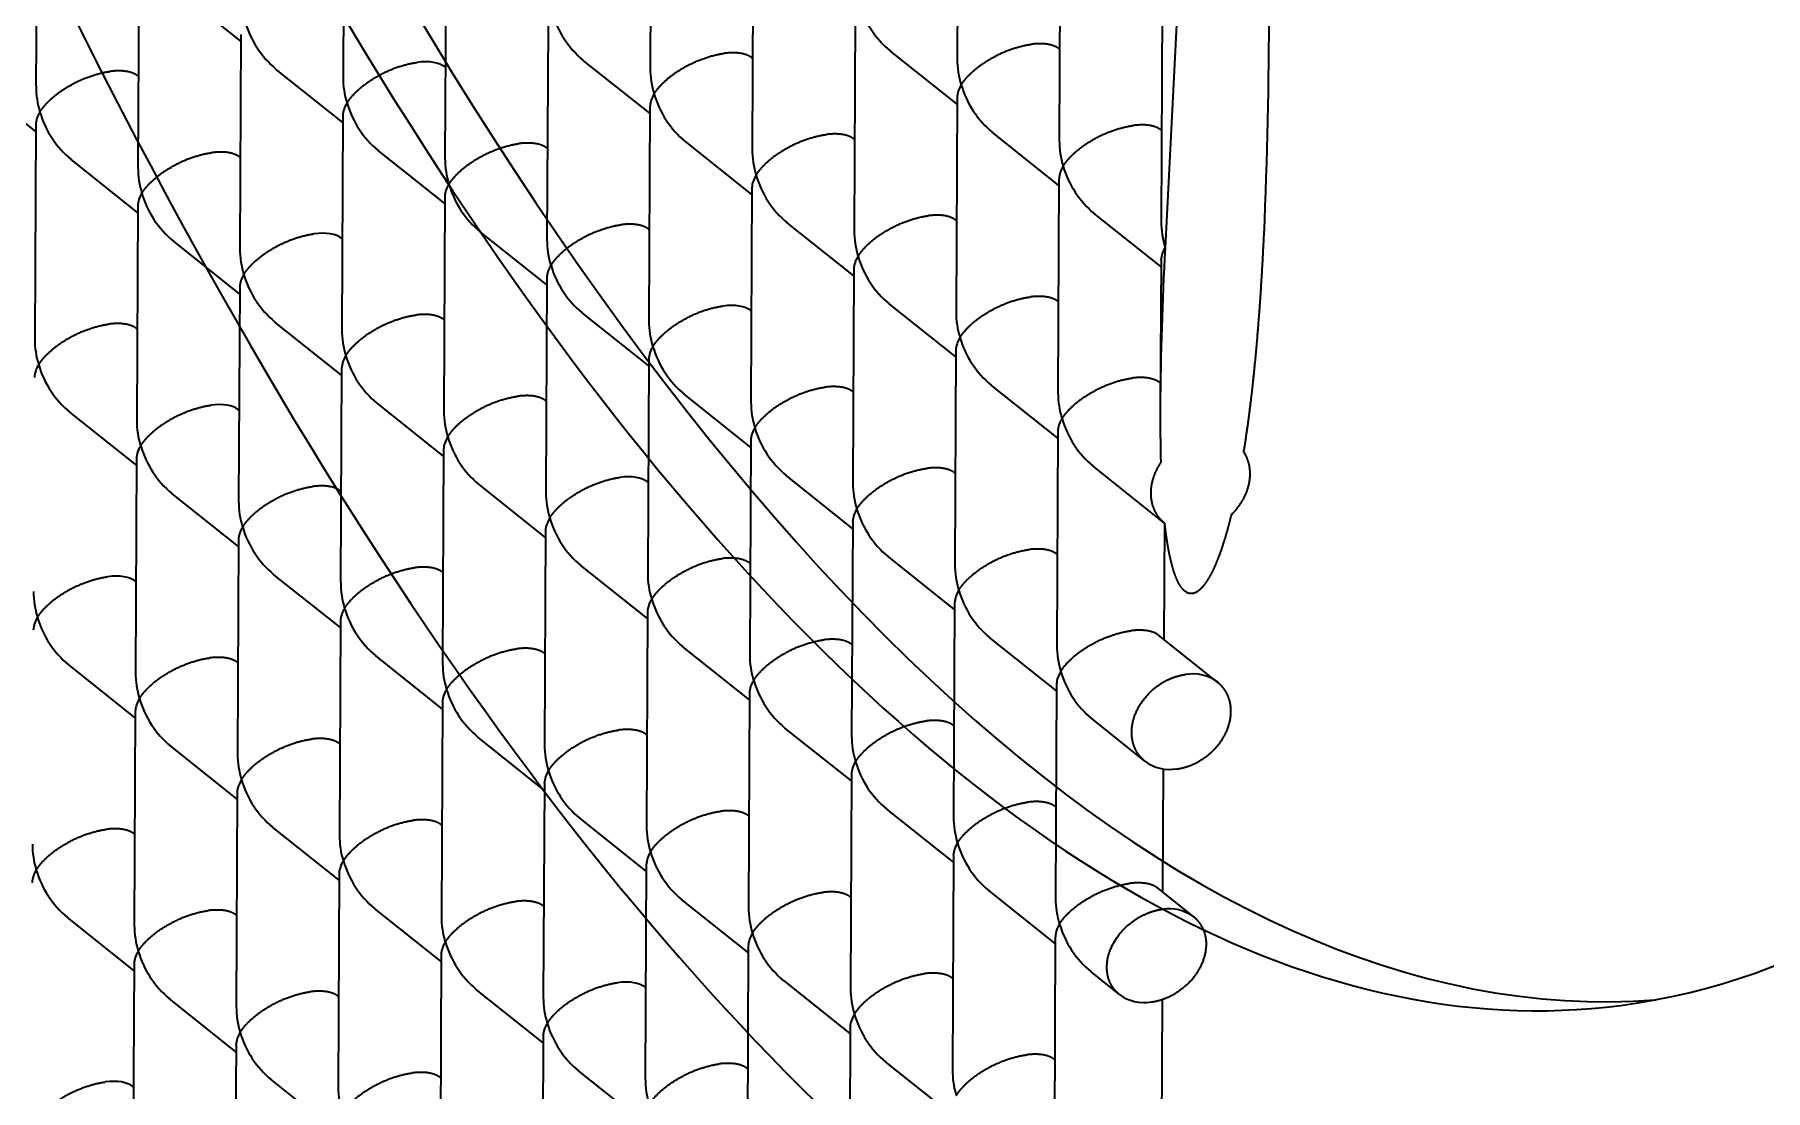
# Model space of a CAD drawing. Extents: x 23 to 587, y 4 to 413.
# Drawn here: x 426.75 to 434.84, y 128.66 to 133.6 of the extents above; entities that cross this region are included whole.
import ezdxf

# ---------------------------------------------------------------- set-up
doc = ezdxf.new("R2010")
doc.units = 0
doc.layers.get('0').update_dxf_attribs({"lineweight": 13})

# ---------------------------------------------------------------- blocks, each defined once
blk = doc.blocks.new('BLOCK6941')
at = {"color": 7, "lineweight": 35, "ltscale": 0.050027}
for p, q in [((9.71, -17.114), (9.7, -19.115)), ((3.969, -17.284), (3.959, -19.285)), ((6.839, -17.199), (6.83, -19.2)), ((1.098, -17.368), (1.088, -19.369)), ((10.663, -17.874), (10.653, -19.875)), ((4.922, -18.043), (4.912, -20.044)), ((7.792, -17.958), (7.783, -19.959)), ((2.051, -18.128), (2.041, -20.129)), ((8.745, -18.718), (8.736, -20.719)), ((11.616, -18.633), (11.606, -20.634)), ((3.004, -18.887), (2.995, -20.888)), ((5.875, -18.802), (5.865, -20.803)), ((6.828, -19.562), (6.818, -21.563)), ((9.698, -19.477), (9.689, -21.478)), ((1.087, -19.731), (1.077, -21.732)), ((3.957, -19.646), (3.948, -21.647)), ((7.781, -20.321), (7.771, -22.322)), ((10.651, -20.236), (10.642, -22.237)), ((2.04, -20.49), (2.03, -22.491)), ((4.91, -20.406), (4.901, -22.407)), ((5.863, -21.165), (5.854, -23.166)), ((8.734, -21.08), (8.724, -23.081)), ((2.993, -21.25), (2.983, -23.251)), ((9.687, -21.84), (9.677, -23.841)), ((6.816, -21.924), (6.807, -23.925)), ((3.946, -22.009), (3.936, -24.01)), ((10.64, -22.599), (10.631, -24.6)), ((4.899, -22.768), (4.889, -24.769)), ((7.77, -22.684), (7.76, -24.685)), ((2.028, -22.853), (2.019, -24.854)), ((8.723, -23.443), (8.713, -25.444)), ((2.981, -23.612), (2.972, -25.613)), ((5.852, -23.528), (5.842, -25.529)), ((9.676, -24.202), (9.666, -26.203)), ((3.935, -24.372), (3.925, -26.373)), ((6.805, -24.287), (6.795, -26.288)), ((7.758, -25.046), (7.749, -27.047)), ((10.629, -24.962), (10.619, -26.963)), ((2.017, -25.216), (2.007, -27.217)), ((4.888, -25.131), (4.878, -27.132)), ((8.711, -25.806), (8.702, -27.807)), ((2.97, -25.975), (2.96, -27.976)), ((5.841, -25.89), (5.831, -27.891)), ((6.794, -26.65), (6.784, -28.651)), ((9.664, -26.565), (9.655, -28.566)), ((3.923, -26.734), (3.914, -28.735)), ((10.617, -27.324), (10.608, -29.326)), ((4.876, -27.494), (4.867, -29.495)), ((7.747, -27.409), (7.737, -29.41)), ((2.006, -27.578), (1.996, -29.579)), ((5.829, -28.253), (5.82, -30.254)), ((8.7, -28.168), (8.69, -30.17)), ((2.959, -28.338), (2.949, -30.339))]:
    blk.add_line(p, q, dxfattribs=at)
at = {"color": 7, "lineweight": 35, "ltscale": 0.019884}
for p, q in [((3.004, -18.948), (2.382, -18.453)), ((9.698, -19.539), (9.076, -19.043)), ((3.957, -19.708), (3.335, -19.212)), ((6.828, -19.623), (6.205, -19.128)), ((1.086, -19.792), (0.464, -19.297)), ((7.781, -20.383), (7.159, -19.887)), ((10.651, -20.298), (10.029, -19.802)), ((2.039, -20.552), (1.417, -20.056)), ((4.91, -20.467), (4.288, -19.972)), ((8.734, -21.142), (8.112, -20.646)), ((11.604, -21.057), (10.982, -20.562)), ((2.992, -21.311), (2.37, -20.816)), ((5.863, -21.227), (5.241, -20.731)), ((6.816, -21.986), (6.194, -21.49)), ((9.687, -21.901), (9.065, -21.406)), ((3.946, -22.071), (3.323, -21.575)), ((7.769, -22.745), (7.147, -22.25)), ((10.64, -22.661), (10.018, -22.165)), ((2.028, -22.915), (1.406, -22.419)), ((4.899, -22.83), (4.277, -22.334)), ((5.852, -23.589), (5.23, -23.094)), ((8.722, -23.505), (8.1, -23.009)), ((2.981, -23.674), (2.359, -23.178)), ((9.675, -24.264), (9.053, -23.768)), ((3.934, -24.433), (3.312, -23.938)), ((6.805, -24.349), (6.183, -23.853)), ((10.628, -25.023), (10.006, -24.528)), ((4.887, -25.193), (4.265, -24.697)), ((7.758, -25.108), (7.136, -24.612)), ((2.017, -25.277), (1.395, -24.782)), ((8.711, -25.867), (8.089, -25.372)), ((2.97, -26.037), (2.348, -25.541)), ((5.84, -25.952), (5.218, -25.456)), ((9.664, -26.627), (9.042, -26.131)), ((3.923, -26.796), (3.301, -26.3)), ((6.793, -26.711), (6.171, -26.216)), ((7.747, -27.471), (7.124, -26.975)), ((10.617, -27.386), (9.995, -26.89)), ((2.005, -27.64), (1.383, -27.144)), ((4.876, -27.555), (4.254, -27.06)), ((5.829, -28.315), (5.207, -27.819)), ((8.7, -28.23), (8.078, -27.734)), ((2.958, -28.399), (2.336, -27.904)), ((6.782, -29.074), (6.16, -28.578)), ((9.653, -28.989), (9.031, -28.494)), ((3.912, -29.159), (3.289, -28.663))]:
    blk.add_line(p, q, dxfattribs=at)
at = {"color": 7, "lineweight": 35, "ltscale": 0.053666}
blk.add_line((11.752, -18.734), (11.643, -20.878), dxfattribs=at)
at = {"color": 7, "lineweight": 35, "ltscale": 0.00016101}
for p, q in [((10.657, -19.024), (10.652, -19.02)), ((4.916, -19.193), (4.911, -19.189)), ((7.787, -19.109), (7.782, -19.105)), ((2.046, -19.278), (2.04, -19.274)), ((8.74, -19.868), (8.735, -19.864)), ((11.61, -19.784), (11.605, -19.78)), ((2.999, -20.037), (2.994, -20.033)), ((5.869, -19.953), (5.864, -19.949)), ((9.693, -20.628), (9.688, -20.624)), ((3.952, -20.797), (3.947, -20.793)), ((6.822, -20.712), (6.817, -20.708)), ((1.081, -20.881), (1.076, -20.877)), ((7.775, -21.472), (7.77, -21.468)), ((10.646, -21.387), (10.641, -21.383)), ((2.034, -21.641), (2.029, -21.637)), ((4.905, -21.556), (4.9, -21.552)), ((11.599, -22.146), (11.594, -22.142)), ((5.858, -22.316), (5.853, -22.312)), ((8.728, -22.231), (8.723, -22.227)), ((2.987, -22.4), (2.982, -22.396)), ((6.811, -23.075), (6.806, -23.071)), ((9.682, -22.99), (9.676, -22.986)), ((3.94, -23.16), (3.935, -23.156)), ((10.635, -23.75), (10.63, -23.746)), ((4.893, -23.919), (4.888, -23.915)), ((7.764, -23.834), (7.759, -23.83)), ((2.023, -24.004), (2.018, -24)), ((8.717, -24.594), (8.712, -24.59)), ((5.846, -24.678), (5.841, -24.674)), ((2.976, -24.763), (2.971, -24.759)), ((9.67, -25.353), (9.665, -25.349)), ((3.929, -25.522), (3.924, -25.518)), ((6.8, -25.438), (6.795, -25.434)), ((7.753, -26.197), (7.748, -26.193)), ((10.623, -26.112), (10.618, -26.108)), ((2.011, -26.366), (2.006, -26.362)), ((4.882, -26.282), (4.877, -26.278)), ((8.706, -26.956), (8.701, -26.952)), ((2.965, -27.126), (2.96, -27.122)), ((5.835, -27.041), (5.83, -27.037)), ((6.788, -27.8), (6.783, -27.796)), ((9.659, -27.716), (9.654, -27.712)), ((3.918, -27.885), (3.913, -27.881)), ((10.612, -28.475), (10.607, -28.471)), ((7.741, -28.56), (7.736, -28.556)), ((2, -28.729), (1.995, -28.725)), ((4.871, -28.644), (4.866, -28.64))]:
    blk.add_line(p, q, dxfattribs=at)
at = {"color": 7, "lineweight": 35, "ltscale": 0.000146847}
for p, q in [((12.568, -20.763), (12.568, -20.757)), ((11.643, -20.883), (11.643, -20.878))]:
    blk.add_line(p, q, dxfattribs=at)
at = {"color": 7, "lineweight": 35, "ltscale": 0.034352}
blk.add_line((11.605, -20.996), (11.598, -22.37), dxfattribs=at)
at = {"color": 7, "lineweight": 35, "ltscale": 0.021422}
blk.add_line((11.641, -23.458), (10.971, -22.924), dxfattribs=at)
at = {"color": 7, "lineweight": 35, "ltscale": 0.027225}
blk.add_line((11.636, -23.454), (11.631, -24.543), dxfattribs=at)
at = {"color": 7, "lineweight": 35, "ltscale": 0.017644}
blk.add_line((12.135, -24.945), (11.583, -24.505), dxfattribs=at)
at = {"color": 7, "lineweight": 35, "ltscale": 0.015806}
blk.add_line((11.454, -25.681), (10.96, -25.287), dxfattribs=at)
at = {"color": 7, "lineweight": 35, "ltscale": 0.028814}
blk.add_line((11.625, -25.753), (11.619, -26.906), dxfattribs=at)
at = {"color": 7, "lineweight": 35, "ltscale": 0.010886}
blk.add_line((11.912, -27.139), (11.571, -26.868), dxfattribs=at)
at = {"color": 7, "lineweight": 35, "ltscale": 0.008561}
blk.add_line((11.216, -27.863), (10.948, -27.65), dxfattribs=at)
at = {"color": 7, "lineweight": 35, "ltscale": 0.033954}
blk.add_line((11.615, -27.911), (11.608, -29.269), dxfattribs=at)
at = {"color": 7, "lineweight": 35}
for centre, radius, start, end in [((9.661, -18.342), 0.913, 196.3619, 230.1623), ((6.79, -18.427), 0.913, 196.3619, 230.1623), ((-40.893, -18.514), 53.509, 357.5973, 359.8851), ((3.92, -18.511), 0.913, 196.3619, 230.1623), ((7.667, -19.197), 0.837, 180.2046, 197.1191), ((10.537, -19.112), 0.837, 180.2046, 197.1191), ((1.926, -19.366), 0.837, 180.2046, 197.1191), ((4.796, -19.282), 0.837, 180.2046, 197.1191), ((9.937, -19.491), 0.239, 146.5034, 176.6622), ((10.614, -19.101), 0.913, 196.3619, 230.1623), ((4.195, -19.66), 0.239, 146.5034, 176.6622), ((4.873, -19.271), 0.913, 196.3619, 230.1623), ((7.066, -19.575), 0.239, 146.5296, 176.692), ((7.743, -19.186), 0.913, 196.3619, 230.1623), ((1.325, -19.745), 0.239, 146.5034, 176.6622), ((2.002, -19.355), 0.913, 196.3619, 230.1623), ((11.491, -19.872), 0.837, 180.2046, 197.1191), ((5.749, -20.041), 0.837, 180.1991, 197.116), ((8.62, -19.956), 0.837, 180.2046, 197.1191), ((2.879, -20.126), 0.837, 180.2046, 197.1191), ((8.019, -20.335), 0.239, 146.5034, 176.6622), ((8.696, -19.946), 0.913, 196.3594, 230.1725), ((10.89, -20.25), 0.239, 146.5034, 176.6622), ((11.567, -19.861), 0.913, 196.3594, 230.1725), ((2.278, -20.504), 0.239, 146.5034, 176.6622), ((2.955, -20.115), 0.913, 196.3619, 230.1623), ((5.148, -20.419), 0.239, 146.5034, 176.6622), ((5.825, -20.03), 0.913, 196.3594, 230.1725), ((12.444, -20.631), 0.837, 180.2046, 197.1191), ((6.702, -20.8), 0.837, 180.2046, 197.1191), ((9.573, -20.716), 0.837, 180.2046, 197.1191), ((3.832, -20.885), 0.837, 180.2046, 197.1191), ((8.972, -21.094), 0.239, 146.5034, 176.6622), ((9.649, -20.705), 0.913, 196.3619, 230.1623), ((47.748, -22.744), 36.153, 177.0504, 179.4072), ((11.843, -21.009), 0.239, 146.5296, 176.692), ((3.231, -21.263), 0.239, 146.5034, 176.6622), ((3.908, -20.874), 0.913, 196.3619, 230.1623), ((6.101, -21.179), 0.239, 146.5034, 176.6622), ((6.779, -20.789), 0.913, 196.3619, 230.1623), ((10.526, -21.475), 0.837, 180.1991, 197.116), ((4.785, -21.644), 0.837, 180.2046, 197.1191), ((7.655, -21.56), 0.837, 180.2046, 197.1191), ((1.914, -21.729), 0.837, 180.1991, 197.116), ((7.055, -21.938), 0.239, 146.5034, 176.6622), ((7.732, -21.549), 0.913, 196.3619, 230.1623), ((9.925, -21.854), 0.239, 146.5034, 176.6622), ((10.602, -21.464), 0.913, 196.3619, 230.1623), ((1.313, -22.107), 0.239, 146.5296, 176.692), ((1.99, -21.718), 0.913, 196.3594, 230.1725), ((4.184, -22.023), 0.239, 146.5034, 176.6622), ((4.861, -21.633), 0.913, 196.3619, 230.1623), ((8.609, -22.319), 0.837, 180.2046, 197.1191), ((11.479, -22.234), 0.837, 180.1991, 197.116), ((5.738, -22.404), 0.837, 180.2046, 197.1191), ((10.878, -22.613), 0.239, 146.5296, 176.692), ((11.556, -22.223), 0.913, 196.3619, 230.1623), ((26.317, -22.466), 14.72, 179.6269, 181.6531), ((2.867, -22.488), 0.837, 180.1991, 197.116), ((8.008, -22.698), 0.239, 146.5034, 176.6622), ((8.685, -22.308), 0.913, 196.3594, 230.1725), ((2.266, -22.867), 0.239, 146.5034, 176.6622), ((2.944, -22.477), 0.913, 196.3619, 230.1623), ((5.137, -22.782), 0.239, 146.5034, 176.6622), ((5.814, -22.393), 0.913, 196.3619, 230.1623), ((9.562, -23.078), 0.837, 180.1991, 197.116), ((3.82, -23.248), 0.837, 180.2046, 197.1191), ((6.691, -23.163), 0.837, 180.2046, 197.1191), ((6.09, -23.542), 0.239, 146.5034, 176.6622), ((6.767, -23.152), 0.913, 196.3619, 230.1623), ((8.961, -23.457), 0.239, 146.5034, 176.6622), ((9.638, -23.067), 0.913, 196.3619, 230.1623), ((3.22, -23.626), 0.239, 146.5296, 176.692), ((3.897, -23.237), 0.913, 196.3619, 230.1623), ((7.644, -23.922), 0.837, 180.2046, 197.1191), ((10.515, -23.838), 0.837, 180.2046, 197.1191), ((1.903, -24.092), 0.837, 180.1991, 197.116), ((4.774, -24.007), 0.837, 180.2046, 197.1191), ((9.914, -24.216), 0.239, 146.5034, 176.6622), ((10.591, -23.827), 0.913, 196.3594, 230.1725), ((4.173, -24.386), 0.239, 146.5034, 176.6622), ((4.85, -23.996), 0.913, 196.3619, 230.1623), ((7.043, -24.301), 0.239, 146.5034, 176.6622), ((7.721, -23.911), 0.913, 196.3619, 230.1623), ((1.302, -24.47), 0.239, 146.5034, 176.6622), ((1.979, -24.081), 0.913, 196.3594, 230.1725), ((8.597, -24.682), 0.837, 180.2046, 197.1191), ((11.468, -24.597), 0.837, 180.2046, 197.1191), ((2.856, -24.851), 0.837, 180.2046, 197.1191), ((5.727, -24.766), 0.837, 180.2046, 197.1191), ((10.867, -24.976), 0.239, 146.5034, 176.6622), ((11.544, -24.586), 0.913, 196.3594, 230.1725), ((11.9, -25.261), 0.395, 53.3788, 99.4497), ((5.126, -25.145), 0.239, 146.5034, 176.6622), ((5.803, -24.755), 0.913, 196.3619, 230.1623), ((7.996, -25.06), 0.239, 146.5034, 176.6622), ((8.674, -24.671), 0.913, 196.3619, 230.1623), ((2.255, -25.23), 0.239, 146.5034, 176.6622), ((2.932, -24.84), 0.913, 196.3619, 230.1623), ((6.68, -25.526), 0.837, 180.1991, 197.116), ((9.55, -25.441), 0.837, 180.2046, 197.1191), ((3.809, -25.61), 0.837, 180.1991, 197.116), ((8.949, -25.82), 0.239, 146.5296, 176.692), ((9.626, -25.43), 0.913, 196.3594, 230.1725), ((11.687, -25.366), 0.393, 233.4853, 279.5517), ((3.208, -25.989), 0.239, 146.5296, 176.692), ((3.886, -25.599), 0.913, 196.3619, 230.1623), ((6.079, -25.904), 0.239, 146.5296, 176.692), ((6.756, -25.515), 0.913, 196.3619, 230.1623), ((10.503, -26.2), 0.837, 180.2046, 197.1191), ((7.633, -26.285), 0.837, 180.2046, 197.1191), ((1.892, -26.454), 0.837, 180.2046, 197.1191), ((4.762, -26.37), 0.837, 180.2046, 197.1191), ((7.032, -26.664), 0.239, 146.5034, 176.6622), ((7.709, -26.274), 0.913, 196.3619, 230.1623), ((9.902, -26.579), 0.239, 146.5034, 176.6622), ((10.579, -26.19), 0.913, 196.3594, 230.1725), ((4.161, -26.748), 0.239, 146.5034, 176.6622), ((4.839, -26.359), 0.913, 196.3619, 230.1623), ((1.291, -26.833), 0.239, 146.5296, 176.692), ((1.968, -26.443), 0.913, 196.3619, 230.1623), ((11.456, -26.96), 0.837, 180.2046, 197.1191), ((5.715, -27.129), 0.837, 180.2046, 197.1191), ((8.586, -27.045), 0.837, 180.1991, 197.116), ((11.681, -27.454), 0.391, 53.7013, 99.692), ((2.845, -27.214), 0.837, 180.1991, 197.116), ((7.985, -27.423), 0.239, 146.5034, 176.6622), ((8.662, -27.034), 0.913, 196.3594, 230.1725), ((10.856, -27.338), 0.239, 146.5034, 176.6622), ((11.533, -26.949), 0.913, 196.3619, 230.1623), ((2.244, -27.592), 0.239, 146.5296, 176.692), ((2.921, -27.203), 0.913, 196.3619, 230.1623), ((5.114, -27.508), 0.239, 146.5034, 176.6622), ((5.792, -27.118), 0.913, 196.3619, 230.1623), ((9.539, -27.804), 0.837, 180.2046, 197.1191), ((3.798, -27.973), 0.837, 180.1991, 197.116), ((6.668, -27.888), 0.837, 180.2046, 197.1191), ((11.446, -27.549), 0.39, 233.8217, 279.8058), ((6.067, -28.267), 0.239, 146.5296, 176.692), ((6.745, -27.878), 0.913, 196.3619, 230.1623), ((8.938, -28.182), 0.239, 146.5034, 176.6622), ((9.615, -27.793), 0.913, 196.3594, 230.1725), ((3.197, -28.352), 0.239, 146.5034, 176.6622), ((3.874, -27.962), 0.913, 196.3594, 230.1725), ((10.492, -28.563), 0.837, 180.1991, 197.116), ((4.751, -28.732), 0.837, 180.2046, 197.1191), ((7.621, -28.648), 0.837, 180.1991, 197.116)]:
    blk.add_arc(centre, radius, start, end, dxfattribs=at)
for centre in [(4.458, -19.468), (3.494, -21.071), (7.317, -21.746), (2.529, -22.674), (6.353, -23.349), (1.565, -24.278), (6.33, -28.075), (1.542, -29.003)]:
    blk.add_ellipse(centre, major_axis=(0.489, 0.234), ratio=0.464922, start_param=0.221717, end_param=0.956598, dxfattribs=at)
for points, knots in [([(6.866, -19.443), (6.882, -19.417), (6.902, -19.39), (6.925, -19.364), (7.008, -19.28), (7.122, -19.201), (7.216, -19.15), (7.339, -19.1), (7.464, -19.072), (7.483, -19.068), (7.503, -19.065), (7.522, -19.062)], [0, 0, 0, 0, 0, 0, 0.437223, 0.437223, 0.437223, 1.382095, 1.382095, 1.382095, 1.555484, 1.555484, 1.555484, 1.555484, 1.555484, 1.555484]), ([(7.782, -19.105), (7.758, -19.086), (7.727, -19.071), (7.689, -19.061), (7.63, -19.055), (7.565, -19.058), (7.551, -19.059), (7.536, -19.061), (7.522, -19.062)], [0, 0, 0, 0, 0, 0, 0.4890695, 0.4890695, 0.4890695, 0.6239272, 0.6239272, 0.6239272, 0.6239272, 0.6239272, 0.6239272]), ([(9.737, -19.359), (9.753, -19.333), (9.772, -19.306), (9.796, -19.279), (9.879, -19.196), (9.993, -19.116), (10.086, -19.065), (10.21, -19.015), (10.335, -18.987), (10.354, -18.983), (10.373, -18.98), (10.392, -18.978)], [0, 0, 0, 0, 0, 0, 0.437223, 0.437223, 0.437223, 1.382095, 1.382095, 1.382095, 1.555484, 1.555484, 1.555484, 1.555484, 1.555484, 1.555484]), ([(10.652, -19.02), (10.629, -19.002), (10.598, -18.986), (10.559, -18.976), (10.501, -18.97), (10.436, -18.973), (10.421, -18.974), (10.407, -18.976), (10.392, -18.978)], [0, 0, 0, 0, 0, 0, 0.4890695, 0.4890695, 0.4890695, 0.6239272, 0.6239272, 0.6239272, 0.6239272, 0.6239272, 0.6239272]), ([(1.125, -19.613), (1.141, -19.586), (1.16, -19.56), (1.184, -19.533), (1.267, -19.45), (1.381, -19.37), (1.474, -19.319), (1.598, -19.269), (1.723, -19.241), (1.742, -19.237), (1.761, -19.234), (1.78, -19.232)], [0, 0, 0, 0, 0, 0, 0.437223, 0.437223, 0.437223, 1.382095, 1.382095, 1.382095, 1.555484, 1.555484, 1.555484, 1.555484, 1.555484, 1.555484]), ([(2.04, -19.274), (2.017, -19.255), (1.986, -19.24), (1.948, -19.23), (1.889, -19.224), (1.824, -19.227), (1.81, -19.228), (1.795, -19.23), (1.78, -19.232)], [0, 0, 0, 0, 0, 0, 0.4890695, 0.4890695, 0.4890695, 0.6239272, 0.6239272, 0.6239272, 0.6239272, 0.6239272, 0.6239272]), ([(3.996, -19.528), (4.012, -19.502), (4.031, -19.475), (4.055, -19.448), (4.138, -19.365), (4.252, -19.286), (4.345, -19.234), (4.469, -19.184), (4.594, -19.156), (4.613, -19.153), (4.632, -19.15), (4.651, -19.147)], [0, 0, 0, 0, 0, 0, 0.437223, 0.437223, 0.437223, 1.382095, 1.382095, 1.382095, 1.555484, 1.555484, 1.555484, 1.555484, 1.555484, 1.555484]), ([(10.69, -20.118), (10.706, -20.092), (10.725, -20.065), (10.749, -20.038), (10.832, -19.955), (10.946, -19.876), (11.039, -19.824), (11.163, -19.774), (11.288, -19.747), (11.307, -19.743), (11.326, -19.74), (11.345, -19.737)], [0, 0, 0, 0, 0, 0, 0.437223, 0.437223, 0.437223, 1.382095, 1.382095, 1.382095, 1.555484, 1.555484, 1.555484, 1.555484, 1.555484, 1.555484]), ([(11.605, -19.78), (11.582, -19.761), (11.551, -19.746), (11.513, -19.735), (11.454, -19.729), (11.389, -19.733), (11.375, -19.734), (11.36, -19.735), (11.345, -19.737)], [0, 0, 0, 0, 0, 0, 0.4890695, 0.4890695, 0.4890695, 0.6239272, 0.6239272, 0.6239272, 0.6239272, 0.6239272, 0.6239272]), ([(7.82, -20.203), (7.835, -20.177), (7.855, -20.15), (7.878, -20.123), (7.961, -20.04), (8.075, -19.96), (8.169, -19.909), (8.292, -19.859), (8.417, -19.831), (8.437, -19.827), (8.456, -19.824), (8.475, -19.822)], [0, 0, 0, 0, 0, 0, 0.437223, 0.437223, 0.437223, 1.382095, 1.382095, 1.382095, 1.555484, 1.555484, 1.555484, 1.555484, 1.555484, 1.555484]), ([(8.735, -19.864), (8.711, -19.846), (8.68, -19.83), (8.642, -19.82), (8.583, -19.814), (8.518, -19.817), (8.504, -19.818), (8.489, -19.82), (8.475, -19.822)], [0, 0, 0, 0, 0, 0, 0.4890695, 0.4890695, 0.4890695, 0.6239272, 0.6239272, 0.6239272, 0.6239272, 0.6239272, 0.6239272]), ([(2.078, -20.372), (2.094, -20.346), (2.113, -20.319), (2.137, -20.292), (2.22, -20.209), (2.334, -20.13), (2.427, -20.078), (2.551, -20.028), (2.676, -20), (2.695, -19.997), (2.715, -19.994), (2.733, -19.991)], [0, 0, 0, 0, 0, 0, 0.437223, 0.437223, 0.437223, 1.382095, 1.382095, 1.382095, 1.555484, 1.555484, 1.555484, 1.555484, 1.555484, 1.555484]), ([(2.994, -20.033), (2.97, -20.015), (2.939, -20), (2.901, -19.989), (2.842, -19.983), (2.777, -19.987), (2.763, -19.988), (2.748, -19.989), (2.733, -19.991)], [0, 0, 0, 0, 0, 0, 0.4890695, 0.4890695, 0.4890695, 0.6239272, 0.6239272, 0.6239272, 0.6239272, 0.6239272, 0.6239272]), ([(4.949, -20.287), (4.965, -20.261), (4.984, -20.234), (5.008, -20.208), (5.091, -20.124), (5.205, -20.045), (5.298, -19.994), (5.422, -19.944), (5.547, -19.916), (5.566, -19.912), (5.585, -19.909), (5.604, -19.906)], [0, 0, 0, 0, 0, 0, 0.437223, 0.437223, 0.437223, 1.382095, 1.382095, 1.382095, 1.555484, 1.555484, 1.555484, 1.555484, 1.555484, 1.555484]), ([(5.864, -19.949), (5.841, -19.93), (5.81, -19.915), (5.771, -19.905), (5.713, -19.899), (5.648, -19.902), (5.633, -19.903), (5.619, -19.905), (5.604, -19.906)], [0, 0, 0, 0, 0, 0, 0.4890695, 0.4890695, 0.4890695, 0.6239272, 0.6239272, 0.6239272, 0.6239272, 0.6239272, 0.6239272]), ([(5.902, -21.047), (5.918, -21.021), (5.937, -20.994), (5.961, -20.967), (6.044, -20.884), (6.158, -20.804), (6.251, -20.753), (6.375, -20.703), (6.5, -20.675), (6.519, -20.671), (6.538, -20.668), (6.557, -20.666)], [0, 0, 0, 0, 0, 0, 0.437223, 0.437223, 0.437223, 1.382095, 1.382095, 1.382095, 1.555484, 1.555484, 1.555484, 1.555484, 1.555484, 1.555484]), ([(6.817, -20.708), (6.794, -20.69), (6.763, -20.674), (6.724, -20.664), (6.666, -20.658), (6.601, -20.661), (6.586, -20.662), (6.572, -20.664), (6.557, -20.666)], [0, 0, 0, 0, 0, 0, 0.4890695, 0.4890695, 0.4890695, 0.6239272, 0.6239272, 0.6239272, 0.6239272, 0.6239272, 0.6239272]), ([(8.773, -20.962), (8.788, -20.936), (8.808, -20.909), (8.831, -20.882), (8.914, -20.799), (9.028, -20.72), (9.122, -20.668), (9.245, -20.618), (9.37, -20.591), (9.39, -20.587), (9.409, -20.584), (9.428, -20.581)], [0, 0, 0, 0, 0, 0, 0.437223, 0.437223, 0.437223, 1.382095, 1.382095, 1.382095, 1.555484, 1.555484, 1.555484, 1.555484, 1.555484, 1.555484]), ([(9.688, -20.624), (9.664, -20.605), (9.634, -20.59), (9.595, -20.579), (9.537, -20.573), (9.471, -20.577), (9.457, -20.578), (9.442, -20.579), (9.428, -20.581)], [0, 0, 0, 0, 0, 0, 0.4890695, 0.4890695, 0.4890695, 0.6239272, 0.6239272, 0.6239272, 0.6239272, 0.6239272, 0.6239272]), ([(3.031, -21.131), (3.047, -21.105), (3.067, -21.078), (3.09, -21.052), (3.173, -20.968), (3.287, -20.889), (3.38, -20.838), (3.504, -20.788), (3.629, -20.76), (3.648, -20.756), (3.668, -20.753), (3.687, -20.75)], [0, 0, 0, 0, 0, 0, 0.437223, 0.437223, 0.437223, 1.382095, 1.382095, 1.382095, 1.555484, 1.555484, 1.555484, 1.555484, 1.555484, 1.555484]), ([(12.379, -22.789), (12.405, -22.628), (12.428, -22.468), (12.448, -22.307), (12.488, -21.943), (12.519, -21.577), (12.534, -21.374), (12.549, -21.13), (12.562, -20.885), (12.564, -20.844), (12.566, -20.804), (12.568, -20.763)], [0, 0, 0, 0, 0, 0, 1.507062, 1.507062, 1.507062, 3.392761, 3.392761, 3.392761, 3.770153, 3.770153, 3.770153, 3.770153, 3.770153, 3.770153]), ([(9.726, -21.722), (9.741, -21.695), (9.761, -21.668), (9.784, -21.642), (9.867, -21.558), (9.982, -21.479), (10.075, -21.428), (10.198, -21.378), (10.323, -21.35), (10.343, -21.346), (10.362, -21.343), (10.381, -21.341)], [0, 0, 0, 0, 0, 0, 0.437223, 0.437223, 0.437223, 1.382095, 1.382095, 1.382095, 1.555484, 1.555484, 1.555484, 1.555484, 1.555484, 1.555484]), ([(10.641, -21.383), (10.618, -21.364), (10.587, -21.349), (10.548, -21.339), (10.49, -21.333), (10.424, -21.336), (10.41, -21.337), (10.396, -21.339), (10.381, -21.341)], [0, 0, 0, 0, 0, 0, 0.4890695, 0.4890695, 0.4890695, 0.6239272, 0.6239272, 0.6239272, 0.6239272, 0.6239272, 0.6239272]), ([(3.984, -21.891), (4, -21.865), (4.02, -21.838), (4.043, -21.811), (4.126, -21.728), (4.24, -21.648), (4.334, -21.597), (4.457, -21.547), (4.582, -21.519), (4.601, -21.515), (4.621, -21.512), (4.64, -21.51)], [0, 0, 0, 0, 0, 0, 0.437223, 0.437223, 0.437223, 1.382095, 1.382095, 1.382095, 1.555484, 1.555484, 1.555484, 1.555484, 1.555484, 1.555484]), ([(4.9, -21.552), (4.876, -21.534), (4.845, -21.518), (4.807, -21.508), (4.748, -21.502), (4.683, -21.505), (4.669, -21.506), (4.654, -21.508), (4.64, -21.51)], [0, 0, 0, 0, 0, 0, 0.4890695, 0.4890695, 0.4890695, 0.6239272, 0.6239272, 0.6239272, 0.6239272, 0.6239272, 0.6239272]), ([(6.855, -21.806), (6.871, -21.78), (6.89, -21.753), (6.914, -21.726), (6.997, -21.643), (7.111, -21.564), (7.204, -21.512), (7.328, -21.462), (7.453, -21.435), (7.472, -21.431), (7.491, -21.428), (7.51, -21.425)], [0, 0, 0, 0, 0, 0, 0.437223, 0.437223, 0.437223, 1.382095, 1.382095, 1.382095, 1.555484, 1.555484, 1.555484, 1.555484, 1.555484, 1.555484]), ([(1.114, -21.975), (1.13, -21.949), (1.149, -21.922), (1.173, -21.896), (1.256, -21.812), (1.37, -21.733), (1.463, -21.682), (1.587, -21.632), (1.712, -21.604), (1.731, -21.6), (1.75, -21.597), (1.769, -21.595)], [0, 0, 0, 0, 0, 0, 0.437223, 0.437223, 0.437223, 1.382095, 1.382095, 1.382095, 1.555484, 1.555484, 1.555484, 1.555484, 1.555484, 1.555484]), ([(2.029, -21.637), (2.006, -21.618), (1.975, -21.603), (1.936, -21.593), (1.878, -21.587), (1.813, -21.59), (1.798, -21.591), (1.784, -21.593), (1.769, -21.595)], [0, 0, 0, 0, 0, 0, 0.4890695, 0.4890695, 0.4890695, 0.6239272, 0.6239272, 0.6239272, 0.6239272, 0.6239272, 0.6239272]), ([(10.679, -22.481), (10.695, -22.455), (10.714, -22.428), (10.738, -22.401), (10.821, -22.318), (10.935, -22.239), (11.028, -22.187), (11.151, -22.137), (11.276, -22.109), (11.296, -22.106), (11.315, -22.102), (11.334, -22.1)], [0, 0, 0, 0, 0, 0, 0.437223, 0.437223, 0.437223, 1.382095, 1.382095, 1.382095, 1.555484, 1.555484, 1.555484, 1.555484, 1.555484, 1.555484]), ([(11.594, -22.142), (11.571, -22.124), (11.54, -22.109), (11.501, -22.098), (11.443, -22.092), (11.378, -22.095), (11.363, -22.096), (11.349, -22.098), (11.334, -22.1)], [0, 0, 0, 0, 0, 0, 0.4890695, 0.4890695, 0.4890695, 0.6239272, 0.6239272, 0.6239272, 0.6239272, 0.6239272, 0.6239272]), ([(4.938, -22.65), (4.953, -22.624), (4.973, -22.597), (4.996, -22.57), (5.079, -22.487), (5.193, -22.408), (5.287, -22.356), (5.41, -22.306), (5.535, -22.279), (5.555, -22.275), (5.574, -22.272), (5.593, -22.269)], [0, 0, 0, 0, 0, 0, 0.437223, 0.437223, 0.437223, 1.382095, 1.382095, 1.382095, 1.555484, 1.555484, 1.555484, 1.555484, 1.555484, 1.555484]), ([(5.853, -22.312), (5.829, -22.293), (5.798, -22.278), (5.76, -22.267), (5.702, -22.261), (5.636, -22.265), (5.622, -22.266), (5.607, -22.267), (5.593, -22.269)], [0, 0, 0, 0, 0, 0, 0.4890695, 0.4890695, 0.4890695, 0.6239272, 0.6239272, 0.6239272, 0.6239272, 0.6239272, 0.6239272]), ([(7.808, -22.566), (7.824, -22.539), (7.843, -22.512), (7.867, -22.486), (7.95, -22.402), (8.064, -22.323), (8.157, -22.272), (8.281, -22.222), (8.406, -22.194), (8.425, -22.19), (8.444, -22.187), (8.463, -22.185)], [0, 0, 0, 0, 0, 0, 0.437223, 0.437223, 0.437223, 1.382095, 1.382095, 1.382095, 1.555484, 1.555484, 1.555484, 1.555484, 1.555484, 1.555484]), ([(8.723, -22.227), (8.7, -22.208), (8.669, -22.193), (8.631, -22.183), (8.572, -22.177), (8.507, -22.18), (8.493, -22.181), (8.478, -22.183), (8.463, -22.185)], [0, 0, 0, 0, 0, 0, 0.4890695, 0.4890695, 0.4890695, 0.6239272, 0.6239272, 0.6239272, 0.6239272, 0.6239272, 0.6239272]), ([(2.067, -22.735), (2.083, -22.709), (2.102, -22.682), (2.126, -22.655), (2.209, -22.572), (2.323, -22.492), (2.416, -22.441), (2.54, -22.391), (2.665, -22.363), (2.684, -22.359), (2.703, -22.356), (2.722, -22.354)], [0, 0, 0, 0, 0, 0, 0.437223, 0.437223, 0.437223, 1.382095, 1.382095, 1.382095, 1.555484, 1.555484, 1.555484, 1.555484, 1.555484, 1.555484]), ([(12.262, -23.377), (12.313, -23.328), (12.357, -23.272), (12.392, -23.211), (12.436, -23.096), (12.442, -22.98), (12.438, -22.93), (12.422, -22.871), (12.396, -22.818), (12.391, -22.808), (12.385, -22.798), (12.379, -22.789)], [0, 0, 0, 0, 0, 0, 0.61201, 0.61201, 0.61201, 1.087078, 1.087078, 1.087078, 1.198051, 1.198051, 1.198051, 1.198051, 1.198051, 1.198051]), ([(8.761, -23.325), (8.777, -23.299), (8.796, -23.272), (8.82, -23.245), (8.903, -23.162), (9.017, -23.083), (9.11, -23.031), (9.234, -22.981), (9.359, -22.953), (9.378, -22.95), (9.397, -22.946), (9.416, -22.944)], [0, 0, 0, 0, 0, 0, 0.437223, 0.437223, 0.437223, 1.382095, 1.382095, 1.382095, 1.555484, 1.555484, 1.555484, 1.555484, 1.555484, 1.555484]), ([(9.676, -22.986), (9.653, -22.968), (9.622, -22.953), (9.584, -22.942), (9.525, -22.936), (9.46, -22.939), (9.446, -22.94), (9.431, -22.942), (9.416, -22.944)], [0, 0, 0, 0, 0, 0, 0.4890695, 0.4890695, 0.4890695, 0.6239272, 0.6239272, 0.6239272, 0.6239272, 0.6239272, 0.6239272]), ([(11.641, -23.458), (11.604, -23.429), (11.573, -23.393), (11.549, -23.353), (11.509, -23.252), (11.506, -23.138), (11.517, -23.073), (11.542, -22.997), (11.582, -22.926), (11.589, -22.914), (11.596, -22.902), (11.604, -22.89)], [0, 0, 0, 0, 0, 0, 0.466309, 0.466309, 0.466309, 1.063202, 1.063202, 1.063202, 1.185458, 1.185458, 1.185458, 1.185458, 1.185458, 1.185458]), ([(3.02, -23.494), (3.036, -23.468), (3.055, -23.441), (3.079, -23.414), (3.162, -23.331), (3.276, -23.252), (3.369, -23.2), (3.493, -23.15), (3.618, -23.123), (3.637, -23.119), (3.656, -23.116), (3.675, -23.113)], [0, 0, 0, 0, 0, 0, 0.437223, 0.437223, 0.437223, 1.382095, 1.382095, 1.382095, 1.555484, 1.555484, 1.555484, 1.555484, 1.555484, 1.555484]), ([(3.935, -23.156), (3.912, -23.137), (3.881, -23.122), (3.842, -23.111), (3.784, -23.105), (3.719, -23.109), (3.704, -23.11), (3.69, -23.111), (3.675, -23.113)], [0, 0, 0, 0, 0, 0, 0.4890695, 0.4890695, 0.4890695, 0.6239272, 0.6239272, 0.6239272, 0.6239272, 0.6239272, 0.6239272]), ([(5.891, -23.41), (5.906, -23.383), (5.926, -23.356), (5.949, -23.33), (6.032, -23.246), (6.146, -23.167), (6.24, -23.116), (6.363, -23.066), (6.488, -23.038), (6.508, -23.034), (6.527, -23.031), (6.546, -23.029)], [0, 0, 0, 0, 0, 0, 0.437223, 0.437223, 0.437223, 1.382095, 1.382095, 1.382095, 1.555484, 1.555484, 1.555484, 1.555484, 1.555484, 1.555484]), ([(12.262, -23.377), (12.246, -23.441), (12.229, -23.505), (12.211, -23.569), (12.182, -23.664), (12.148, -23.759), (12.136, -23.79), (12.111, -23.853), (12.082, -23.914), (12.067, -23.943), (12.044, -23.983), (12.017, -24.022), (12.01, -24.032), (11.996, -24.05), (11.979, -24.068), (11.971, -24.076), (11.956, -24.089), (11.94, -24.099), (11.934, -24.103), (11.921, -24.109), (11.907, -24.113), (11.9, -24.114), (11.888, -24.116), (11.875, -24.115), (11.869, -24.113), (11.836, -24.104), (11.81, -24.08), (11.793, -24.057), (11.763, -24.008), (11.741, -23.955), (11.731, -23.927), (11.713, -23.871), (11.699, -23.813), (11.692, -23.784), (11.674, -23.702), (11.661, -23.619), (11.653, -23.566), (11.646, -23.512), (11.641, -23.458)], [0, 0, 0, 0, 0, 0, 0.605063, 0.605063, 0.605063, 0.908933, 0.908933, 0.908933, 1.217291, 1.217291, 1.217291, 1.320655, 1.320655, 1.320655, 1.423169, 1.423169, 1.423169, 1.485143, 1.485143, 1.485143, 1.546507, 1.546507, 1.546507, 1.60202, 1.60202, 1.60202, 1.881599, 1.881599, 1.881599, 2.177921, 2.177921, 2.177921, 2.471682, 2.471682, 2.471682, 2.998148, 2.998148, 2.998148, 2.998148, 2.998148, 2.998148]), ([(9.714, -24.084), (9.73, -24.058), (9.75, -24.031), (9.773, -24.004), (9.856, -23.921), (9.97, -23.842), (10.063, -23.79), (10.187, -23.74), (10.312, -23.713), (10.331, -23.709), (10.351, -23.706), (10.369, -23.703)], [0, 0, 0, 0, 0, 0, 0.437223, 0.437223, 0.437223, 1.382095, 1.382095, 1.382095, 1.555484, 1.555484, 1.555484, 1.555484, 1.555484, 1.555484]), ([(10.63, -23.746), (10.606, -23.727), (10.575, -23.712), (10.537, -23.701), (10.478, -23.696), (10.413, -23.699), (10.399, -23.7), (10.384, -23.701), (10.369, -23.703)], [0, 0, 0, 0, 0, 0, 0.4890695, 0.4890695, 0.4890695, 0.6239272, 0.6239272, 0.6239272, 0.6239272, 0.6239272, 0.6239272]), ([(3.973, -24.254), (3.989, -24.227), (4.008, -24.2), (4.032, -24.174), (4.115, -24.09), (4.229, -24.011), (4.322, -23.96), (4.446, -23.91), (4.571, -23.882), (4.59, -23.878), (4.609, -23.875), (4.628, -23.873)], [0, 0, 0, 0, 0, 0, 0.437223, 0.437223, 0.437223, 1.382095, 1.382095, 1.382095, 1.555484, 1.555484, 1.555484, 1.555484, 1.555484, 1.555484]), ([(4.888, -23.915), (4.865, -23.896), (4.834, -23.881), (4.796, -23.871), (4.737, -23.865), (4.672, -23.868), (4.658, -23.869), (4.643, -23.871), (4.628, -23.873)], [0, 0, 0, 0, 0, 0, 0.4890695, 0.4890695, 0.4890695, 0.6239272, 0.6239272, 0.6239272, 0.6239272, 0.6239272, 0.6239272]), ([(6.844, -24.169), (6.86, -24.143), (6.879, -24.116), (6.903, -24.089), (6.986, -24.006), (7.1, -23.927), (7.193, -23.875), (7.316, -23.825), (7.441, -23.797), (7.461, -23.794), (7.48, -23.79), (7.499, -23.788)], [0, 0, 0, 0, 0, 0, 0.437223, 0.437223, 0.437223, 1.382095, 1.382095, 1.382095, 1.555484, 1.555484, 1.555484, 1.555484, 1.555484, 1.555484]), ([(7.759, -23.83), (7.736, -23.812), (7.705, -23.797), (7.666, -23.786), (7.608, -23.78), (7.543, -23.783), (7.528, -23.784), (7.514, -23.786), (7.499, -23.788)], [0, 0, 0, 0, 0, 0, 0.4890695, 0.4890695, 0.4890695, 0.6239272, 0.6239272, 0.6239272, 0.6239272, 0.6239272, 0.6239272]), ([(1.103, -24.338), (1.118, -24.312), (1.138, -24.285), (1.161, -24.258), (1.244, -24.175), (1.358, -24.096), (1.452, -24.044), (1.575, -23.994), (1.7, -23.967), (1.72, -23.963), (1.739, -23.96), (1.758, -23.957)], [0, 0, 0, 0, 0, 0, 0.437223, 0.437223, 0.437223, 1.382095, 1.382095, 1.382095, 1.555484, 1.555484, 1.555484, 1.555484, 1.555484, 1.555484]), ([(7.797, -24.928), (7.813, -24.902), (7.832, -24.875), (7.856, -24.848), (7.939, -24.765), (8.053, -24.686), (8.146, -24.634), (8.27, -24.584), (8.394, -24.557), (8.414, -24.553), (8.433, -24.55), (8.452, -24.547)], [0, 0, 0, 0, 0, 0, 0.437223, 0.437223, 0.437223, 1.382095, 1.382095, 1.382095, 1.555484, 1.555484, 1.555484, 1.555484, 1.555484, 1.555484]), ([(8.712, -24.59), (8.689, -24.571), (8.658, -24.556), (8.619, -24.545), (8.561, -24.54), (8.496, -24.543), (8.481, -24.544), (8.467, -24.545), (8.452, -24.547)], [0, 0, 0, 0, 0, 0, 0.4890695, 0.4890695, 0.4890695, 0.6239272, 0.6239272, 0.6239272, 0.6239272, 0.6239272, 0.6239272]), ([(10.667, -24.844), (10.683, -24.817), (10.703, -24.79), (10.726, -24.764), (10.809, -24.681), (10.923, -24.601), (11.016, -24.55), (11.14, -24.5), (11.265, -24.472), (11.284, -24.468), (11.304, -24.465), (11.323, -24.463)], [0, 0, 0, 0, 0, 0, 0.437223, 0.437223, 0.437223, 1.382095, 1.382095, 1.382095, 1.555484, 1.555484, 1.555484, 1.555484, 1.555484, 1.555484]), ([(11.583, -24.505), (11.559, -24.486), (11.528, -24.471), (11.49, -24.461), (11.431, -24.455), (11.366, -24.458), (11.352, -24.459), (11.337, -24.461), (11.323, -24.463)], [0, 0, 0, 0, 0, 0, 0.4890695, 0.4890695, 0.4890695, 0.6239272, 0.6239272, 0.6239272, 0.6239272, 0.6239272, 0.6239272]), ([(2.056, -25.098), (2.071, -25.071), (2.091, -25.044), (2.114, -25.018), (2.197, -24.934), (2.311, -24.855), (2.405, -24.804), (2.528, -24.754), (2.653, -24.726), (2.673, -24.722), (2.692, -24.719), (2.711, -24.717)], [0, 0, 0, 0, 0, 0, 0.437223, 0.437223, 0.437223, 1.382095, 1.382095, 1.382095, 1.555484, 1.555484, 1.555484, 1.555484, 1.555484, 1.555484]), ([(2.971, -24.759), (2.947, -24.74), (2.917, -24.725), (2.878, -24.715), (2.82, -24.709), (2.754, -24.712), (2.74, -24.713), (2.725, -24.715), (2.711, -24.717)], [0, 0, 0, 0, 0, 0, 0.4890695, 0.4890695, 0.4890695, 0.6239272, 0.6239272, 0.6239272, 0.6239272, 0.6239272, 0.6239272]), ([(4.926, -25.013), (4.942, -24.987), (4.961, -24.96), (4.985, -24.933), (5.068, -24.85), (5.182, -24.771), (5.275, -24.719), (5.399, -24.669), (5.524, -24.641), (5.543, -24.638), (5.562, -24.634), (5.581, -24.632)], [0, 0, 0, 0, 0, 0, 0.437223, 0.437223, 0.437223, 1.382095, 1.382095, 1.382095, 1.555484, 1.555484, 1.555484, 1.555484, 1.555484, 1.555484]), ([(5.841, -24.674), (5.818, -24.656), (5.787, -24.641), (5.749, -24.63), (5.69, -24.624), (5.625, -24.627), (5.611, -24.628), (5.596, -24.63), (5.581, -24.632)], [0, 0, 0, 0, 0, 0, 0.4890695, 0.4890695, 0.4890695, 0.6239272, 0.6239272, 0.6239272, 0.6239272, 0.6239272, 0.6239272]), ([(11.454, -25.681), (11.408, -25.644), (11.371, -25.598), (11.346, -25.544), (11.319, -25.423), (11.34, -25.294), (11.363, -25.23), (11.43, -25.105), (11.533, -25.001), (11.593, -24.956), (11.678, -24.91), (11.769, -24.883), (11.791, -24.878), (11.813, -24.874), (11.835, -24.871)], [0, 0, 0, 0, 0, 0, 0.597632, 0.597632, 0.597632, 1.213312, 1.213312, 1.213312, 1.847622, 1.847622, 1.847622, 2.049147, 2.049147, 2.049147, 2.049147, 2.049147, 2.049147]), ([(11.753, -25.754), (11.822, -25.745), (11.891, -25.724), (11.957, -25.692), (12.079, -25.61), (12.172, -25.497), (12.209, -25.435), (12.261, -25.307), (12.265, -25.177), (12.254, -25.115), (12.224, -25.041), (12.174, -24.981), (12.162, -24.968), (12.149, -24.956), (12.135, -24.945)], [0, 0, 0, 0, 0, 0, 0.629064, 0.629064, 0.629064, 1.259513, 1.259513, 1.259513, 1.867139, 1.867139, 1.867139, 2.050083, 2.050083, 2.050083, 2.050083, 2.050083, 2.050083]), ([(5.879, -25.772), (5.895, -25.746), (5.914, -25.719), (5.938, -25.692), (6.021, -25.609), (6.135, -25.53), (6.228, -25.478), (6.352, -25.428), (6.477, -25.401), (6.496, -25.397), (6.515, -25.394), (6.534, -25.391)], [0, 0, 0, 0, 0, 0, 0.437223, 0.437223, 0.437223, 1.382095, 1.382095, 1.382095, 1.555484, 1.555484, 1.555484, 1.555484, 1.555484, 1.555484]), ([(6.795, -25.434), (6.771, -25.415), (6.74, -25.4), (6.702, -25.389), (6.643, -25.384), (6.578, -25.387), (6.564, -25.388), (6.549, -25.389), (6.534, -25.391)], [0, 0, 0, 0, 0, 0, 0.4890695, 0.4890695, 0.4890695, 0.6239272, 0.6239272, 0.6239272, 0.6239272, 0.6239272, 0.6239272]), ([(8.75, -25.688), (8.766, -25.661), (8.785, -25.634), (8.809, -25.608), (8.892, -25.525), (9.006, -25.445), (9.099, -25.394), (9.223, -25.344), (9.348, -25.316), (9.367, -25.312), (9.386, -25.309), (9.405, -25.307)], [0, 0, 0, 0, 0, 0, 0.437223, 0.437223, 0.437223, 1.382095, 1.382095, 1.382095, 1.555484, 1.555484, 1.555484, 1.555484, 1.555484, 1.555484]), ([(9.665, -25.349), (9.642, -25.33), (9.611, -25.315), (9.572, -25.305), (9.514, -25.299), (9.449, -25.302), (9.434, -25.303), (9.42, -25.305), (9.405, -25.307)], [0, 0, 0, 0, 0, 0, 0.4890695, 0.4890695, 0.4890695, 0.6239272, 0.6239272, 0.6239272, 0.6239272, 0.6239272, 0.6239272]), ([(3.009, -25.857), (3.024, -25.831), (3.044, -25.804), (3.067, -25.777), (3.15, -25.694), (3.265, -25.615), (3.358, -25.563), (3.481, -25.513), (3.606, -25.485), (3.626, -25.482), (3.645, -25.478), (3.664, -25.476)], [0, 0, 0, 0, 0, 0, 0.437223, 0.437223, 0.437223, 1.382095, 1.382095, 1.382095, 1.555484, 1.555484, 1.555484, 1.555484, 1.555484, 1.555484]), ([(3.924, -25.518), (3.901, -25.5), (3.87, -25.485), (3.831, -25.474), (3.773, -25.468), (3.707, -25.471), (3.693, -25.472), (3.679, -25.474), (3.664, -25.476)], [0, 0, 0, 0, 0, 0, 0.4890695, 0.4890695, 0.4890695, 0.6239272, 0.6239272, 0.6239272, 0.6239272, 0.6239272, 0.6239272]), ([(6.832, -26.532), (6.848, -26.505), (6.868, -26.478), (6.891, -26.452), (6.974, -26.369), (7.088, -26.289), (7.181, -26.238), (7.305, -26.188), (7.43, -26.16), (7.449, -26.156), (7.469, -26.153), (7.488, -26.151)], [0, 0, 0, 0, 0, 0, 0.437223, 0.437223, 0.437223, 1.382095, 1.382095, 1.382095, 1.555484, 1.555484, 1.555484, 1.555484, 1.555484, 1.555484]), ([(7.748, -26.193), (7.724, -26.174), (7.693, -26.159), (7.655, -26.149), (7.596, -26.143), (7.531, -26.146), (7.517, -26.147), (7.502, -26.149), (7.488, -26.151)], [0, 0, 0, 0, 0, 0, 0.4890695, 0.4890695, 0.4890695, 0.6239272, 0.6239272, 0.6239272, 0.6239272, 0.6239272, 0.6239272]), ([(9.703, -26.447), (9.719, -26.421), (9.738, -26.394), (9.762, -26.367), (9.845, -26.284), (9.959, -26.205), (10.052, -26.153), (10.176, -26.103), (10.301, -26.075), (10.32, -26.072), (10.339, -26.068), (10.358, -26.066)], [0, 0, 0, 0, 0, 0, 0.437223, 0.437223, 0.437223, 1.382095, 1.382095, 1.382095, 1.555484, 1.555484, 1.555484, 1.555484, 1.555484, 1.555484]), ([(10.618, -26.108), (10.595, -26.09), (10.564, -26.075), (10.525, -26.064), (10.467, -26.058), (10.402, -26.061), (10.387, -26.063), (10.373, -26.064), (10.358, -26.066)], [0, 0, 0, 0, 0, 0, 0.4890695, 0.4890695, 0.4890695, 0.6239272, 0.6239272, 0.6239272, 0.6239272, 0.6239272, 0.6239272]), ([(1.091, -26.701), (1.107, -26.675), (1.126, -26.648), (1.15, -26.621), (1.233, -26.538), (1.347, -26.459), (1.44, -26.407), (1.564, -26.357), (1.689, -26.329), (1.708, -26.326), (1.727, -26.322), (1.746, -26.32)], [0, 0, 0, 0, 0, 0, 0.437223, 0.437223, 0.437223, 1.382095, 1.382095, 1.382095, 1.555484, 1.555484, 1.555484, 1.555484, 1.555484, 1.555484]), ([(2.006, -26.362), (1.983, -26.344), (1.952, -26.329), (1.914, -26.318), (1.855, -26.312), (1.79, -26.315), (1.776, -26.316), (1.761, -26.318), (1.746, -26.32)], [0, 0, 0, 0, 0, 0, 0.4890695, 0.4890695, 0.4890695, 0.6239272, 0.6239272, 0.6239272, 0.6239272, 0.6239272, 0.6239272]), ([(3.962, -26.616), (3.978, -26.59), (3.997, -26.563), (4.021, -26.536), (4.104, -26.453), (4.218, -26.374), (4.311, -26.322), (4.434, -26.272), (4.559, -26.245), (4.579, -26.241), (4.598, -26.238), (4.617, -26.235)], [0, 0, 0, 0, 0, 0, 0.437223, 0.437223, 0.437223, 1.382095, 1.382095, 1.382095, 1.555484, 1.555484, 1.555484, 1.555484, 1.555484, 1.555484]), ([(4.877, -26.278), (4.854, -26.259), (4.823, -26.244), (4.784, -26.233), (4.726, -26.228), (4.661, -26.231), (4.646, -26.232), (4.632, -26.233), (4.617, -26.235)], [0, 0, 0, 0, 0, 0, 0.4890695, 0.4890695, 0.4890695, 0.6239272, 0.6239272, 0.6239272, 0.6239272, 0.6239272, 0.6239272]), ([(10.656, -27.206), (10.672, -27.18), (10.691, -27.153), (10.715, -27.126), (10.798, -27.043), (10.912, -26.964), (11.005, -26.912), (11.129, -26.863), (11.254, -26.835), (11.273, -26.831), (11.292, -26.828), (11.311, -26.825)], [0, 0, 0, 0, 0, 0, 0.437223, 0.437223, 0.437223, 1.382095, 1.382095, 1.382095, 1.555484, 1.555484, 1.555484, 1.555484, 1.555484, 1.555484]), ([(11.571, -26.868), (11.548, -26.849), (11.517, -26.834), (11.478, -26.824), (11.42, -26.818), (11.355, -26.821), (11.34, -26.822), (11.326, -26.823), (11.311, -26.825)], [0, 0, 0, 0, 0, 0, 0.4890695, 0.4890695, 0.4890695, 0.6239272, 0.6239272, 0.6239272, 0.6239272, 0.6239272, 0.6239272]), ([(4.915, -27.376), (4.931, -27.349), (4.95, -27.322), (4.974, -27.296), (5.057, -27.213), (5.171, -27.133), (5.264, -27.082), (5.388, -27.032), (5.513, -27.004), (5.532, -27), (5.551, -26.997), (5.57, -26.995)], [0, 0, 0, 0, 0, 0, 0.437223, 0.437223, 0.437223, 1.382095, 1.382095, 1.382095, 1.555484, 1.555484, 1.555484, 1.555484, 1.555484, 1.555484]), ([(5.83, -27.037), (5.807, -27.018), (5.776, -27.003), (5.737, -26.993), (5.679, -26.987), (5.614, -26.99), (5.599, -26.991), (5.585, -26.993), (5.57, -26.995)], [0, 0, 0, 0, 0, 0, 0.4890695, 0.4890695, 0.4890695, 0.6239272, 0.6239272, 0.6239272, 0.6239272, 0.6239272, 0.6239272]), ([(7.785, -27.291), (7.801, -27.265), (7.821, -27.238), (7.844, -27.211), (7.927, -27.128), (8.041, -27.049), (8.135, -26.997), (8.258, -26.947), (8.383, -26.919), (8.402, -26.916), (8.422, -26.912), (8.441, -26.91)], [0, 0, 0, 0, 0, 0, 0.437223, 0.437223, 0.437223, 1.382095, 1.382095, 1.382095, 1.555484, 1.555484, 1.555484, 1.555484, 1.555484, 1.555484]), ([(8.701, -26.952), (8.677, -26.934), (8.646, -26.919), (8.608, -26.908), (8.549, -26.902), (8.484, -26.905), (8.47, -26.907), (8.455, -26.908), (8.441, -26.91)], [0, 0, 0, 0, 0, 0, 0.4890695, 0.4890695, 0.4890695, 0.6239272, 0.6239272, 0.6239272, 0.6239272, 0.6239272, 0.6239272]), ([(2.044, -27.46), (2.06, -27.434), (2.079, -27.407), (2.103, -27.38), (2.186, -27.297), (2.3, -27.218), (2.393, -27.166), (2.517, -27.116), (2.642, -27.089), (2.661, -27.085), (2.68, -27.082), (2.699, -27.079)], [0, 0, 0, 0, 0, 0, 0.437223, 0.437223, 0.437223, 1.382095, 1.382095, 1.382095, 1.555484, 1.555484, 1.555484, 1.555484, 1.555484, 1.555484]), ([(2.96, -27.122), (2.936, -27.103), (2.905, -27.088), (2.867, -27.077), (2.808, -27.072), (2.743, -27.075), (2.729, -27.076), (2.714, -27.077), (2.699, -27.079)], [0, 0, 0, 0, 0, 0, 0.4890695, 0.4890695, 0.4890695, 0.6239272, 0.6239272, 0.6239272, 0.6239272, 0.6239272, 0.6239272]), ([(11.216, -27.863), (11.171, -27.827), (11.135, -27.782), (11.111, -27.729), (11.087, -27.611), (11.111, -27.485), (11.135, -27.422), (11.204, -27.299), (11.309, -27.197), (11.37, -27.153), (11.457, -27.107), (11.548, -27.08), (11.57, -27.074), (11.592, -27.07), (11.615, -27.067)], [0, 0, 0, 0, 0, 0, 0.597301, 0.597301, 0.597301, 1.213156, 1.213156, 1.213156, 1.851177, 1.851177, 1.851177, 2.055275, 2.055275, 2.055275, 2.055275, 2.055275, 2.055275]), ([(11.512, -27.934), (11.581, -27.925), (11.651, -27.904), (11.718, -27.872), (11.842, -27.79), (11.937, -27.68), (11.975, -27.619), (12.029, -27.493), (12.036, -27.366), (12.027, -27.305), (11.998, -27.233), (11.951, -27.175), (11.939, -27.162), (11.926, -27.15), (11.912, -27.139)], [0, 0, 0, 0, 0, 0, 0.633773, 0.633773, 0.633773, 1.266702, 1.266702, 1.266702, 1.873849, 1.873849, 1.873849, 2.056321, 2.056321, 2.056321, 2.056321, 2.056321, 2.056321]), ([(9.654, -27.712), (9.63, -27.693), (9.599, -27.678), (9.561, -27.668), (9.503, -27.662), (9.437, -27.665), (9.423, -27.666), (9.408, -27.667), (9.394, -27.669)], [0, 0, 0, 0, 0, 0, 0.4890695, 0.4890695, 0.4890695, 0.6239272, 0.6239272, 0.6239272, 0.6239272, 0.6239272, 0.6239272]), ([(5.868, -28.135), (5.884, -28.109), (5.903, -28.082), (5.927, -28.055), (6.01, -27.972), (6.124, -27.893), (6.217, -27.841), (6.341, -27.791), (6.466, -27.763), (6.485, -27.76), (6.504, -27.756), (6.523, -27.754)], [0, 0, 0, 0, 0, 0, 0.437223, 0.437223, 0.437223, 1.382095, 1.382095, 1.382095, 1.555484, 1.555484, 1.555484, 1.555484, 1.555484, 1.555484]), ([(8.739, -28.05), (8.754, -28.024), (8.774, -27.997), (8.797, -27.97), (8.88, -27.887), (8.994, -27.808), (9.088, -27.756), (9.211, -27.707), (9.336, -27.679), (9.356, -27.675), (9.375, -27.672), (9.394, -27.669)], [0, 0, 0, 0, 0, 0, 0.437223, 0.437223, 0.437223, 1.382095, 1.382095, 1.382095, 1.555484, 1.555484, 1.555484, 1.555484, 1.555484, 1.555484]), ([(2.997, -28.22), (3.013, -28.193), (3.033, -28.166), (3.056, -28.14), (3.139, -28.057), (3.253, -27.977), (3.346, -27.926), (3.47, -27.876), (3.595, -27.848), (3.614, -27.844), (3.634, -27.841), (3.652, -27.839)], [0, 0, 0, 0, 0, 0, 0.437223, 0.437223, 0.437223, 1.382095, 1.382095, 1.382095, 1.555484, 1.555484, 1.555484, 1.555484, 1.555484, 1.555484]), ([(3.913, -27.881), (3.889, -27.862), (3.858, -27.847), (3.82, -27.837), (3.761, -27.831), (3.696, -27.834), (3.682, -27.835), (3.667, -27.837), (3.652, -27.839)], [0, 0, 0, 0, 0, 0, 0.4890695, 0.4890695, 0.4890695, 0.6239272, 0.6239272, 0.6239272, 0.6239272, 0.6239272, 0.6239272]), ([(9.692, -28.81), (9.707, -28.783), (9.727, -28.757), (9.75, -28.73), (9.833, -28.647), (9.947, -28.567), (10.041, -28.516), (10.164, -28.466), (10.289, -28.438), (10.309, -28.434), (10.328, -28.431), (10.347, -28.429)], [0, 0, 0, 0, 0, 0, 0.437223, 0.437223, 0.437223, 1.382095, 1.382095, 1.382095, 1.555484, 1.555484, 1.555484, 1.555484, 1.555484, 1.555484]), ([(10.607, -28.471), (10.583, -28.452), (10.553, -28.437), (10.514, -28.427), (10.456, -28.421), (10.39, -28.424), (10.376, -28.425), (10.361, -28.427), (10.347, -28.429)], [0, 0, 0, 0, 0, 0, 0.4890695, 0.4890695, 0.4890695, 0.6239272, 0.6239272, 0.6239272, 0.6239272, 0.6239272, 0.6239272]), ([(3.95, -28.979), (3.966, -28.953), (3.986, -28.926), (4.009, -28.899), (4.092, -28.816), (4.206, -28.737), (4.299, -28.685), (4.423, -28.635), (4.548, -28.607), (4.567, -28.604), (4.587, -28.6), (4.606, -28.598)], [0, 0, 0, 0, 0, 0, 0.437223, 0.437223, 0.437223, 1.382095, 1.382095, 1.382095, 1.555484, 1.555484, 1.555484, 1.555484, 1.555484, 1.555484]), ([(4.866, -28.64), (4.842, -28.622), (4.811, -28.607), (4.773, -28.596), (4.714, -28.59), (4.649, -28.593), (4.635, -28.595), (4.62, -28.596), (4.606, -28.598)], [0, 0, 0, 0, 0, 0, 0.4890695, 0.4890695, 0.4890695, 0.6239272, 0.6239272, 0.6239272, 0.6239272, 0.6239272, 0.6239272]), ([(6.821, -28.894), (6.837, -28.868), (6.856, -28.841), (6.88, -28.814), (6.963, -28.731), (7.077, -28.652), (7.17, -28.6), (7.294, -28.551), (7.419, -28.523), (7.438, -28.519), (7.457, -28.516), (7.476, -28.513)], [0, 0, 0, 0, 0, 0, 0.437223, 0.437223, 0.437223, 1.382095, 1.382095, 1.382095, 1.555484, 1.555484, 1.555484, 1.555484, 1.555484, 1.555484]), ([(7.736, -28.556), (7.713, -28.537), (7.682, -28.522), (7.643, -28.512), (7.585, -28.506), (7.52, -28.509), (7.505, -28.51), (7.491, -28.511), (7.476, -28.513)], [0, 0, 0, 0, 0, 0, 0.4890695, 0.4890695, 0.4890695, 0.6239272, 0.6239272, 0.6239272, 0.6239272, 0.6239272, 0.6239272]), ([(1.08, -29.064), (1.096, -29.037), (1.115, -29.01), (1.139, -28.984), (1.222, -28.901), (1.336, -28.821), (1.429, -28.77), (1.553, -28.72), (1.677, -28.692), (1.697, -28.688), (1.716, -28.685), (1.735, -28.683)], [0, 0, 0, 0, 0, 0, 0.437223, 0.437223, 0.437223, 1.382095, 1.382095, 1.382095, 1.555484, 1.555484, 1.555484, 1.555484, 1.555484, 1.555484])]:
    blk.add_open_spline(points, degree=5, knots=knots, dxfattribs=at)
blk = doc.blocks.new('BLOCK6951')
at = {"color": 7, "lineweight": 35}
for centre, major_axis, start_param, end_param in [((-0.734, -0.272), (-6.501, 49.828), 3.141627, 6.28322), ((-0.087, -0.188), (-6.501, 49.828), 3.141627, 6.28322), ((-0.087, -0.188), (-5.919, 45.366), 0.019728, 3.121964), ((-0.734, -0.272), (-5.919, 45.366), 0.000034, 3.141627), ((-0.734, -0.272), (-6.501, 49.828), 1.212678, 3.141627), ((-0.734, -0.272), (-5.919, 45.366), 3.141627, 4.354271)]:
    blk.add_ellipse(centre, major_axis=major_axis, ratio=0.361678, start_param=start_param, end_param=end_param, dxfattribs=at)

msp = doc.modelspace()

# ---------------------------------------------------------------- block references
at = {"lineweight": 0, "xscale": 0.5, "yscale": 0.5, "zscale": 0.5}
for name, p in [('BLOCK6951', (431.573, 151.8767)), ('BLOCK6941', (426.2143, 143.0406))]:
    msp.add_blockref(name, p, dxfattribs=at)

doc.saveas('drawing.dxf')
